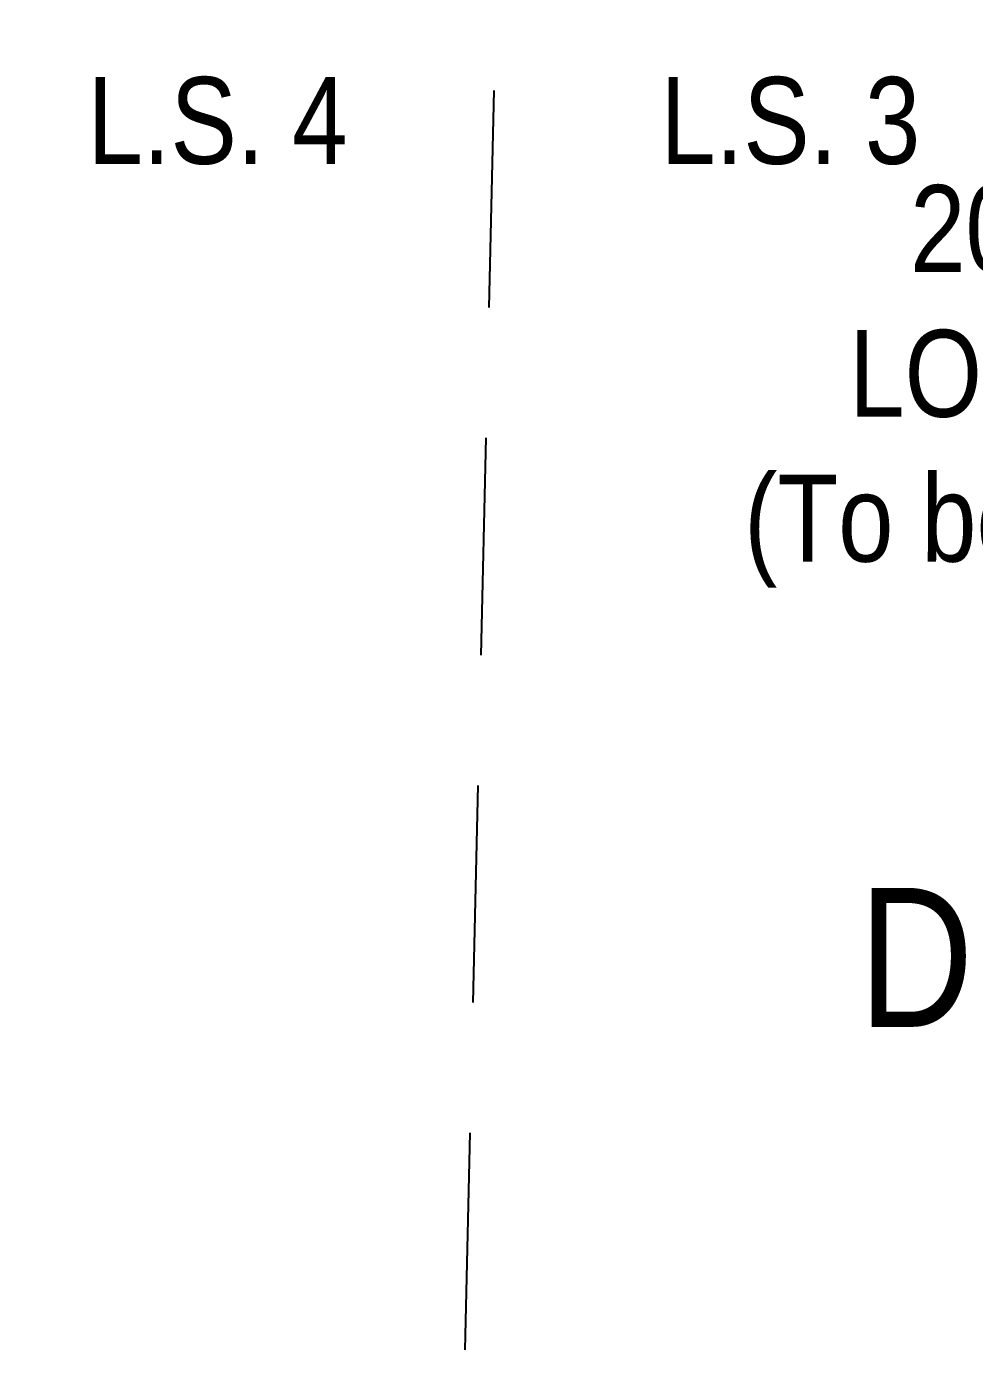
# Model space of a CAD drawing. Extents: x 395420 to 400963, y 6163329 to 6167492.
# Drawn here: x 398362.1 to 398471.2, y 6163697.5 to 6163851.5 of the extents above; entities that cross this region are included whole.
import ezdxf

# ---------------------------------------------------------------- set-up
doc = ezdxf.new("R2010")
doc.units = 0
doc.header["$LTSCALE"] = 5
doc.header["$PDSIZE"] = 0.5
doc.linetypes.add('foc-LSD', pattern=[8, 5, -3])
doc.layers.get('Defpoints').update_dxf_attribs({"color": 9})
doc.layers.add('C-AR-T', color=13, linetype='Continuous', lineweight=9)
doc.layers.add('DETAIL-T', color=7, linetype='Continuous')
doc.layers.add('L-SECTION-LSD', color=7, linetype='foc-LSD')
doc.styles.add('100L', font='ARIALN.TTF', dxfattribs={"height": 11})
doc.styles.add('80CG', font='ARIALN.TTF', dxfattribs={"height": 10})
doc.dimstyles.new('Compass 5 000', dxfattribs={"dimscale": 5, "dimtxt": 9, "dimasz": 2, "dimexe": 0.2, "dimexo": 0.0625, "dimgap": 0.5, "dimtad": 0, "dimtih": 1, "dimtoh": 1, "dimzin": 0, "dimdsep": 46, "dimtxsty": '80CG', "dimcen": 0.1, "dimse1": 1, "dimse2": 1, "dimclrd": 256, "dimclrt": 256, "dimaunit": 1, "dimadec": 4, "dimazin": 0, "dimtfac": 0.06, "dimtofl": 0, "dimtmove": 0, "dimatfit": 1, "dimfxl": 0.2, "dimtolj": 1, "dimtzin": 0, "dimlwd": -1, "dimarcsym": 0})

# ---------------------------------------------------------------- blocks, each defined once
blk = doc.blocks.new('*D77')
at = {"layer": 'C-AR-T', "transparency": 16777216}
for p, q in [((398574.36, 6163899.51), (398577.7, 6163908.93)), ((398561.01, 6163861.81), (398545.63, 6163818.42)), ((398545.63, 6163818.42), (398535.63, 6163818.42))]:
    blk.add_line(p, q, dxfattribs=at)
for points in [[(398572.79, 6163900.06), (398575.93, 6163898.95), (398571.02, 6163890.08)], [(398559.43, 6163862.37), (398562.58, 6163861.25), (398564.35, 6163871.24)]]:
    blk.add_solid(points, dxfattribs=at)
at = {"layer": 'Defpoints', "color": 0, "transparency": 16777216}
for p in [(398517.53, 6163909.03), (398510.86, 6163890.19), (398564.35, 6163871.24)]:
    blk.add_point(p, dxfattribs=at)
at = {"layer": 'C-AR-T', "transparency": 16777216, "insert": (398489.25, 6163818.42), "char_height": 10, "attachment_point": 5, "style": '80CG'}
blk.add_mtext('\\A1;IPC\\P20.00 A/R\\PLOC 091362\\P(To be Amended)', dxfattribs=at)

msp = doc.modelspace()

# ---------------------------------------------------------------- linework, layer by layer
at = {"layer": 'L-SECTION-LSD'}
msp.add_line((398407.037, 6163459.25), (398425.53, 6164263.359), dxfattribs=at)

# ---------------------------------------------------------------- texts
at = {"layer": 'DETAIL-T', "color": 3, "insert": (398489.911, 6163744.373), "char_height": 15.9939, "width": 63.61169, "attachment_point": 5, "style": '80CG', "bg_fill": 3, "box_fill_scale": 1.15, "bg_fill_color": 256, "bg_fill_true_color": 256, "bg_fill_transparency": 0}
msp.add_mtext("SEE\\PDETAIL\\P'A'", dxfattribs=at)
at = {"layer": 'L-SECTION-LSD', "attachment_point": 1, "style": '100L', "bg_fill": 3, "box_fill_scale": 1.5, "bg_fill_color": 256, "bg_fill_transparency": 0}
for s, width, insert, char_height in [('\\pi1.997;L.S. 4', 30.53989, (398367.092, 6163845.696), 9.99616), ('L.S. 3', 30.37591, (398435.025, 6163845.696), 9.9962)]:
    msp.add_mtext_dynamic_manual_height_columns(s, width=width, gutter_width=55, heights=[0], dxfattribs=dict(at, insert=insert, char_height=char_height))

# ---------------------------------------------------------------- next in the draw order: dimensions: what is measured, and where the dimension line sits
at = {"layer": 'C-AR-T'}
dim = msp.add_linear_dim(base=(398564.345, 6163871.235), p1=(398517.534, 6163909.031), p2=(398510.857, 6163890.187), angle=250.49015, text='IPC\\P20.00 A/R\\PLOC 091362\\P(To be Amended)', dimstyle='Compass 5 000', dxfattribs=at)
dim.commit()
dim.dimension.update_dxf_attribs({"geometry": '*D77', "text_midpoint": (398489.251, 6163818.42), "dimtype": 161})

doc.saveas('drawing.dxf')
